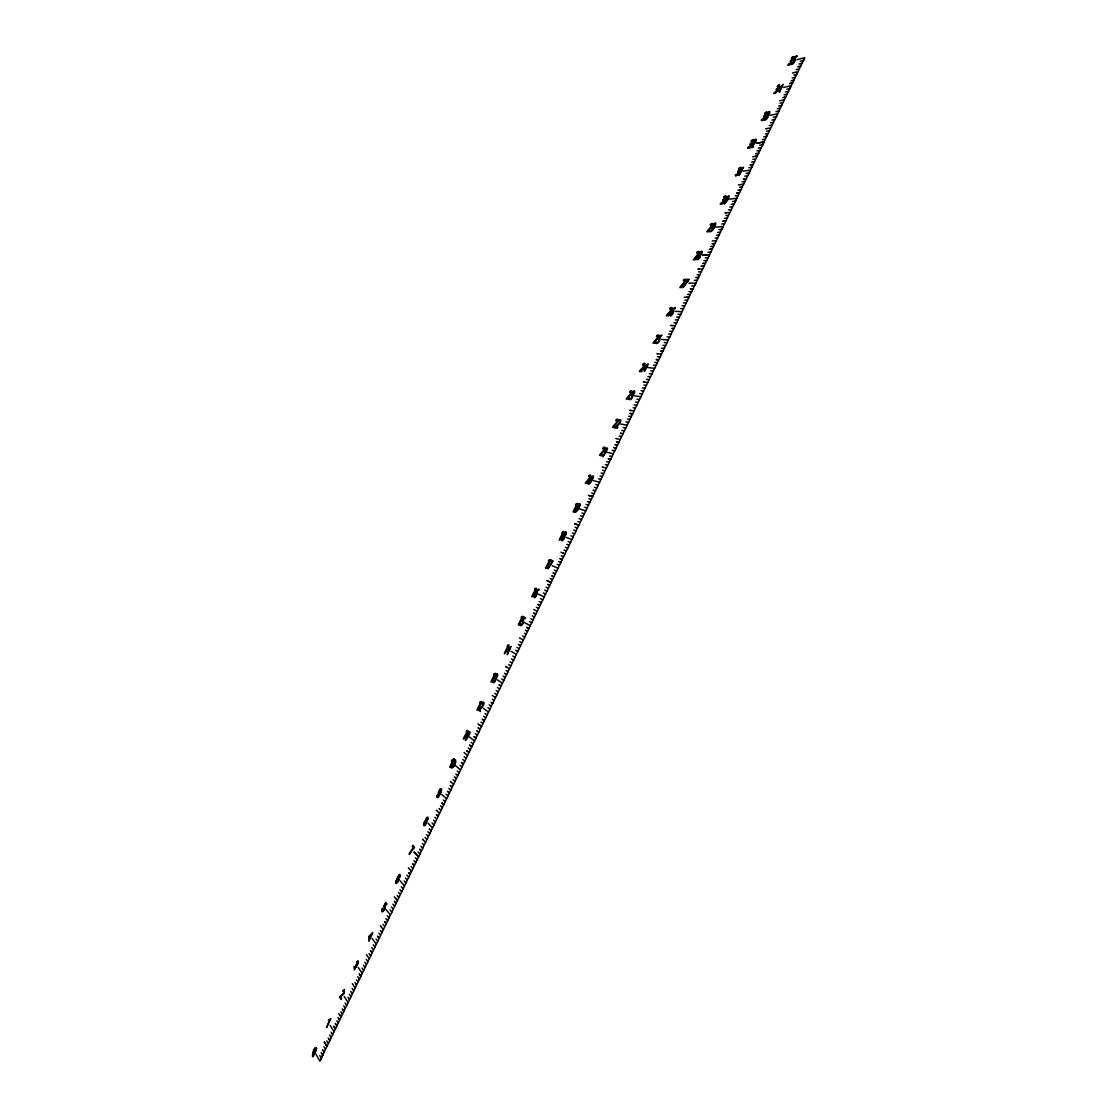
<?xml version="1.0" encoding="UTF-8"?>
<svg xmlns="http://www.w3.org/2000/svg" width="1117" height="1117" viewBox="0 0 1117 1117"><rect width="100%" height="100%" fill="white"/><g stroke="black" fill="none" stroke-linecap="round" stroke-linejoin="round"><path stroke-width="1.5" d="M698.209 252.861L697.999 252.456A3.156 1.187 -58.9 0 0 696.785 253.126L697.036 252.219A4.035 1.508 -58.9 0 1 698.474 251.465A2.918 1.089 -58.9 0 1 699.116 252.037M314.966 1049.198A13.558 4.873 -70.7 0 0 313.5 1052.158L312.872 1055.342L314.184 1054.113A14.367 5.11 -70.6 0 0 315.539 1051.334L316.167 1048.123L314.966 1049.198M316.795 1048.737C313.374 1041.728 309.451 1069.681 316.293 1049.058M642.82 364.854L643.085 363.933A4.007 1.536 -60.5 0 1 644.453 363.318A2.89 1.103 -60.5 0 1 645.026 364.03A2.82 1.075 -60.5 0 1 644.439 365.776A4.482 1.717 -60.5 0 1 643.099 367.87A14.926 5.697 -60.5 0 1 641.284 369.853L640.627 370.523L642.149 370.704L641.633 371.752L639.343 371.5L640.697 369.713A21.6 8.196 -60.4 0 0 642.568 367.702A3.798 1.452 -60.5 0 0 643.811 365.845A1.899 0.726 -60.5 0 0 644.16 364.77L643.909 364.296A3.128 1.201 -60.5 0 0 642.82 364.868M602.929 448.629L603.208 447.68A3.993 1.55 -61.8 0 1 604.52 447.177A2.876 1.117 -61.8 0 1 605.051 448.001M751.42 140.602L751.155 141.468A3.156 1.145 -57.4 0 1 752.16 140.84L752.383 140.868M495.864 675.24L496.185 674.249A4.133 1.62 -65.4 0 1 497.233 674.179M565.384 534.401L565.537 533.046L564.42 534.01M699.982 253.489L701.35 252.219M538.548 590.404L539.008 589.441M674.905 308.599L675.366 307.636M334.095 1031.647L330.115 1025.336M722.573 200.418L723.006 199.524M776.189 89.667L776.622 88.774M750.066 144.288L750.484 143.395M763.637 116.671L764.07 115.777M790.291 61.309L790.71 60.43M737.597 171.976L738.03 171.083M454.102 758.736L449.969 767.281L452.832 760.328A7.33 2.82 -66.6 0 1 451.519 760.956L451.994 759.979A5.864 2.262 -66.6 0 0 453.879 758.597M328.859 1019.626L328.37 1020.659A7.665 2.765 -70.2 0 0 329.557 1020.324L326.555 1027.542L330.758 1018.872M710.133 231.708L710.594 230.744M574.724 512.103L575.185 511.125M494.649 678.326L495.096 677.419M631.412 395.544L631.845 394.65M766.402 116.224L766.834 115.33M323.455 1053.68L319.853 1061.15L316.083 1054.35M668.315 340.071L661.683 339.442M682.026 311.685L675.282 311.308M694.956 284.975L709.323 255.221M708.625 256.659L722.978 226.946M722.294 228.385L723.188 226.556M735.07 201.954L750.163 170.678M748.697 173.749L763.777 142.515M762.311 145.573L777.376 114.381M775.91 117.439L790.962 86.274M789.496 89.332L791.241 85.716M803.053 61.281L804.798 57.665L796.938 59.676M320.132 1060.55L695.64 283.523M736.536 198.882L723.174 226.556L715.983 227.114M804.505 58.224L791.227 85.716L783.492 87.489M439.623 794.131L437.78 796.672M727.893 199.622L724.542 204.02A2.653 0.977 -58.1 0 1 723.998 203.001A7.288 2.695 -58.1 0 1 725.17 199.999L728.535 195.67A2.639 0.977 -58.1 0 1 729.024 196.662A7.344 2.709 -58.1 0 1 727.865 199.622M589.818 479.738L593.029 475.814A2.583 1.005 -62.2 0 1 593.35 477.168A7.205 2.806 -62.2 0 1 592.136 480.254L588.91 484.275A2.611 1.019 -62.3 0 1 588.617 482.879M563.415 538.645L562.172 539.72L562.326 538.143A1.997 0.782 -63.2 0 1 563.652 536.607M671.219 312.844L672.602 311.448M535.099 594.132L536.369 592.959M793.07 60.346L795.234 56.381L797.315 55.85L794.159 59.215M658.15 339.107L660.301 335.198L662.074 335.295L659.156 338.172M522.016 620.829L524.152 616.961L525.618 617.715L525.102 618.776L523.985 618.19L522.938 620.075M355.862 965.256L356.351 964.376M384.234 905.817L385.463 903.723L386.44 904.938L386.943 903.904L385.7 902.368L383.522 906.976A2.206 0.824 -68.9 0 1 384.471 908.051A2.206 0.824 -68.9 0 1 382.838 910.802A2.206 0.824 -68.9 0 1 382.642 908.47M790.948 64.283L791.548 63.32M656.042 343.017L656.628 342.095M519.922 624.71L520.494 623.817M787.946 64.968L788.574 63.962M773.858 93.297L774.486 92.306M761.305 120.287L761.934 119.296M764.07 119.854L764.698 118.863M747.734 147.891L748.362 146.899M735.279 175.564L735.908 174.587M720.256 203.978L720.884 203.015M629.765 398.071L629.15 399.006A4.342 1.675 -60.9 0 0 629.834 399.607A3.156 1.229 -60.9 0 0 632.417 397.457M492.457 681.635L493.058 680.728M781.3 86.707L782.095 85.604L780.211 89.472L778.982 89.751L781.272 86.749M646.506 365.678L647.064 364.938L645.151 368.833L644.104 368.722M714 226.946L713.023 227.728M578.397 507.788L577.726 508.375M644.118 368.708L646.059 366.264M614.308 425.772L613.68 426.401L615.132 426.708L614.629 427.755L612.409 427.336L613.75 425.577A21.544 8.252 -61.3 0 0 615.593 423.608A3.798 1.466 -61.4 0 0 616.835 421.793A1.885 0.726 -61.4 0 0 617.184 420.704L616.947 420.174A3.114 1.201 -61.4 0 0 615.886 420.704L616.165 419.755A3.993 1.55 -61.4 0 1 617.492 419.21A2.876 1.117 -61.4 0 1 618.036 419.992M600.709 454.382L601.337 453.753A14.884 5.753 -61.7 0 0 603.11 451.854A4.468 1.731 -61.8 0 0 604.465 449.774A2.806 1.089 -61.8 0 0 605.009 448.043M600.792 453.53L599.452 455.275L601.63 455.792L602.133 454.731L600.695 454.396M341.76 994.884L343.938 992.818L344.19 990.653L342.64 991.1L344.343 989.508L344.176 993.376L341.104 996.238A4.538 1.648 -70.1 0 0 340.517 996.727L341.676 998.542L341.16 999.589L339.624 997.174A2.262 0.824 -70 0 1 340.015 996.476A8.35 3.044 -70.1 0 1 341.732 994.982M748.823 147.221A3.602 1.299 -57.4 0 0 749.004 147.207L750.847 144.582A2.443 0.88 -57.5 0 0 750.345 144.247M800.289 61.267L803.43 60.458M798.934 64.06L802.076 63.264M800.721 66.071L798.571 66.601M797.775 66.811L798.753 66.573M796.226 69.659L798.18 69.156M794.927 72.423L792.539 73.01M798.013 71.683L794.578 72.535M793.922 75.16L796.644 74.518M721.54 203.378L723.327 200.781A2.429 0.894 -58.2 0 0 722.853 200.404M792.176 78.05L795.304 77.296M791.018 80.801L793.936 80.131M786.759 89.234L789.873 88.522M785.419 92.041L788.518 91.329M787.164 94.135L784.064 94.833M784.637 97.207L782.724 97.612M784.427 97.277L785.782 96.984M779.722 100.781L783.757 99.902M780.015 103.211L782.696 102.652M780.364 105.682L781.732 105.375M778.647 106.045L780.378 105.654M777.292 108.838L779.205 108.419M778.814 108.531L780.35 108.223M775.938 111.644L779.01 111.002M770.018 115.344L777.655 113.808M773.229 117.243L776.287 116.629M771.875 120.05L774.933 119.435M773.187 122.325L770.521 122.856M772.196 125.09L769.18 125.621M767.854 128.427L765.536 128.874M767.84 128.455L769.836 128.092M766.457 131.261L768.733 130.829M768.719 130.857L769.487 130.717M767.184 133.663L767.938 133.565M767.365 133.663L765.285 134.026M766.583 136.344L765.62 136.539M763.749 136.874L766.011 136.442M762.394 139.667L765.41 139.136M759.686 145.28L762.702 144.763M758.317 148.086L761.333 147.57M758.471 150.627L759.588 150.446M756.963 150.893L758.638 150.627M758.597 153.238L755.609 153.699M756.558 153.532L755.623 153.671M752.663 156.757L756.251 156.198M755.93 156.226L757.256 156.017M752.9 159.312L754.561 159.061M751.546 162.119L754.534 161.658M750.177 164.925L750.931 164.799M750.373 164.911L753.151 164.506M748.823 167.745L751.811 167.299M743.042 171.166L750.442 170.105M746.114 173.358L749.088 172.926M744.746 176.165L747.72 175.746M746.17 178.594L744.508 178.804M744.145 178.86L743.405 178.943L744.676 178.818M744.983 181.415L742.051 181.764M742.33 184.375L739.747 184.71M739.761 184.682L738.477 184.864M743.629 184.207L741.995 184.431M741.157 187.153L739.496 187.391M742.26 187.056L740.962 187.209M739.426 190.016L740.711 189.904M737.96 190.225L739.608 190.03M737.15 192.962L739.524 192.696M736.606 193.032L737.346 192.92M735.237 195.838L738.183 195.489M729.527 199.119L736.815 198.309M732.529 201.465L735.447 201.13M731.16 204.285L734.092 203.964M729.806 207.092L731.97 206.882M731.342 209.633L730.253 209.731M728.466 209.884L730.448 209.689M726.804 212.747L729.01 212.537M725.868 212.802L724.919 212.914M725.547 212.858L726.497 212.747M727.712 215.33L725.91 215.525M724.361 218.346L727.265 218.08M723.006 221.166L723.914 221.068M725.882 220.929L723.188 221.152M721.638 223.972L724.528 223.721M718.915 229.613L721.805 229.376M717.561 232.434L720.437 232.196M719.069 235.031L716.556 235.226M717.686 237.879L715.201 238.005M712.269 240.951L716.011 240.727M712.478 243.646L714.252 243.548M713.358 243.632L712.115 243.701M714.238 243.576L714.964 243.534M710.943 246.48L711.641 246.466M711.292 246.452L713.609 246.34M709.393 249.328L710.984 249.231M710.272 249.286L712.227 249.189M708.024 252.149L710.873 251.995M705.302 257.79L708.136 257.65M703.933 260.61L706.768 260.484M705.204 263.347L703.64 263.375M702.579 263.43L703.794 263.389M704.017 266.167L703.305 266.195M703.501 266.153L701.211 266.251M701.225 266.223L702.104 266.195M698.656 269.099L702.663 268.974M697.748 269.127L698.977 269.071M698.488 271.892L700.415 271.822M697.12 274.712L698.683 274.684M698.865 274.684L699.926 274.642M739.915 168.569L739.733 168.527A3.156 1.145 -57.8 0 0 738.686 169.142L738.965 168.262A4.189 1.536 -57.8 0 1 740.292 167.564M696.966 277.519L698.027 277.477M697.846 277.505L698.544 277.491M695.765 277.505L697.162 277.491M694.397 280.353L697.19 280.297M688.868 283.215L695.821 283.132M691.66 286.008L694.453 285.966M691.535 291.635L690.306 291.663M688.938 291.649L690.501 291.635M688.435 294.483L689.999 294.469M688.617 294.455L687.583 294.441M688.966 297.331L684.149 297.248M686.536 297.304L687.737 297.317M684.847 300.124L687.597 300.166M683.478 302.944L685.698 302.986M684.344 305.793L682.124 305.751M680.742 308.599L683.492 308.641M714.712 224.168L714.936 224.768A3.993 1.48 -58.5 0 1 714.294 226.416M678.005 314.254L680.756 314.31M676.651 317.088L679.387 317.144M677.67 319.979L675.282 319.909M675.771 322.813L676.623 322.855M673.928 322.701L675.282 322.771M671.108 325.466L672.294 325.522M671.987 325.536L674.961 325.675M670.521 325.438L671.401 325.508M671.848 328.426L672.699 328.468M672.546 328.426L673.886 328.524M669.809 331.218L672.518 331.372M668.455 334.025L670.633 334.178M667.072 336.873L669.781 337.013M664.336 342.542L667.044 342.696M662.967 345.376L665.662 345.53M664.294 348.378L661.599 348.197M684.428 280.227L684.749 280.562A1.899 0.712 -59.3 0 1 684.386 281.707A3.826 1.438 -59.3 0 1 683.143 283.55A21.74 8.098 -59.2 0 1 681.244 285.673L679.862 287.53L682.278 287.516L682.78 286.483L681.188 286.483L681.845 285.77A15.01 5.627 -59.2 0 0 683.716 283.704M662.912 351.241L661.892 351.171M662.074 351.157L660.245 351.003M657.731 353.768L661.236 354.061M658.039 353.768L656.88 353.67M657.508 356.672L659.17 356.812M659.156 356.84L660.161 356.923M658.458 359.744L656.14 359.506L657.117 359.618M657.41 362.62L654.771 362.327M724.877 197.039L724.724 196.997A3.128 1.159 -58.2 0 0 723.676 197.569L723.942 196.69A4.161 1.536 -58.2 0 1 725.254 196.034M653.403 365.161L656.042 365.454M648.083 367.591L654.66 368.303M650.666 370.83L653.291 371.137M649.298 373.664L651.923 373.986M647.916 376.527L650.555 376.806M670.842 308.487L671.149 308.85A1.899 0.726 -59.7 0 1 670.786 310.009A3.812 1.452 -59.7 0 1 669.558 311.838A21.684 8.14 -59.6 0 1 667.659 313.933L666.29 315.762L668.664 315.846L669.167 314.799L667.589 314.757L668.259 314.059A14.982 5.641 -59.6 0 0 670.102 312.02A4.496 1.703 -59.7 0 0 671.471 309.884A2.834 1.075 -59.7 0 0 671.987 308.222M647.846 379.515L648.837 379.64M646.561 379.333L647.86 379.487M644.355 382.07L643.224 381.93M644.062 382.07L647.79 382.517M643.978 385.03L645.752 385.281M642.429 387.864L645.054 388.185M641.074 390.671L643.169 390.992M639.706 393.519L642.289 393.91M634.442 395.795L640.921 396.744M636.955 399.188L639.538 399.593M635.587 402.022L638.17 402.441M636.802 405.262L634.205 404.899M657.564 335.896L657.871 336.273A1.899 0.726 -60.1 0 1 657.508 337.432A3.812 1.452 -60.1 0 1 656.279 339.247A21.642 8.168 -60 0 1 654.394 341.313L653.04 343.142L655.372 343.31L655.874 342.263L654.325 342.151L654.981 341.467A14.954 5.669 -60 0 0 656.824 339.456A4.482 1.717 -60.1 0 0 658.178 337.334A2.82 1.075 -60.1 0 0 658.709 335.659A2.89 1.103 -60.1 0 0 658.15 334.96A4.007 1.536 -60.1 0 0 656.782 335.561L656.517 336.482A3.128 1.201 -60.1 0 1 657.592 335.854M635.419 408.11L633.171 407.747M630.658 410.414L633.744 410.944M630.644 410.442L629.541 410.218M630.1 413.374L632.655 413.835M630.253 413.43L631.524 413.653M630.17 416.459L631.3 416.655M628.731 416.222L630.63 416.571M629.904 419.531L627.363 419.057M625.981 421.905L628.522 422.394M620.801 424.041L627.154 425.242M623.244 427.574L625.771 428.09M621.862 430.422L624.389 430.939M622.853 433.759L622.225 433.605M620.493 433.256L621.275 433.424M620.48 433.284L622.378 433.661M621.178 436.524L620.368 436.384M619.111 436.105L620.382 436.356M620.256 439.498L615.844 438.562M616.375 441.787L618.092 442.178M616.668 441.885L617.45 442.053M618.106 442.15L618.888 442.346M614.992 444.636L616.249 444.901M616.081 444.901L617.352 445.138M615.341 447.847L613.624 447.47L616.123 448.057M633.465 392.193L632.753 394.427A2.248 0.866 -60.9 0 1 632.096 394.692M612.242 450.319L614.741 450.905M607.131 452.315L613.373 453.767M609.505 456.001L611.99 456.616M610.622 459.436L608.123 458.85L610.608 459.464M608.751 462.215L606.74 461.726M607.369 465.063L605.372 464.546M605.931 467.869L602.133 466.92M605.637 467.828L606.461 468.037M602.622 470.229L604.311 470.69M601.239 473.077L602.328 473.357M602.161 473.343L603.557 473.706M600.024 475.968L602.328 476.61M768.747 112.775L768.51 112.761A3.183 1.145 -57.1 0 0 767.491 113.403L767.756 112.538A4.231 1.522 -57.1 0 1 769.124 111.784M598.489 478.774L600.946 479.458M593.434 480.617L599.564 482.321M595.738 484.471L598.181 485.183M594.37 487.319L596.799 488.031M593.741 490.391L594.803 490.712M592.987 490.168L593.881 490.461M593.741 493.63L591.605 493.016M589.204 495.557L592.666 496.59L588.408 495.334M588.854 498.713L590.823 499.299M792.637 57.833L792.442 57.833A3.197 1.117 -56.5 0 0 791.353 58.531L791.618 57.679A4.245 1.494 -56.5 0 1 793 56.855M587.472 501.561L589.287 502.119M589.134 502.105L589.902 502.301M586.104 504.409L588.505 505.191M584.722 507.272L587.123 508.053M579.737 508.975L585.741 510.916M581.971 512.968L584.359 513.778M580.589 515.817L582.976 516.64M581.44 519.447L579.192 518.707M603.934 448.14L604.213 448.643A1.885 0.74 -61.8 0 1 603.836 449.774A3.798 1.466 -61.8 0 1 602.622 451.561M579.905 522.267L577.838 521.527M578.843 525.199L574.655 523.761L578.829 525.227M575.073 527.238L577.447 528.09M573.691 530.086L576.079 530.924M572.309 532.935L574.683 533.814M570.941 535.797L573.3 536.677M566.012 537.347L571.904 539.539M568.176 541.508L570.522 542.415M566.794 544.356L569.139 545.278M567.771 548.112L565.397 547.246M589.706 476.01L589.958 476.596A1.885 0.74 -62.2 0 1 589.594 477.685A3.784 1.48 -62.2 0 1 588.38 479.458A21.516 8.294 -62.1 0 1 586.565 481.371L585.238 483.116L587.374 483.717L587.877 482.67L586.467 482.279L587.109 481.636A14.856 5.753 -62.2 0 0 588.868 479.765A4.468 1.731 -62.2 0 0 590.209 477.699A2.806 1.089 -62.2 0 0 590.767 475.954A2.876 1.117 -62.2 0 0 590.279 475.088A3.993 1.55 -62.3 0 0 588.994 475.507L588.715 476.484A3.114 1.215 -62.3 0 1 589.636 475.982M566.375 551.002L564.029 550.067M563.708 553.334L560.902 552.245M563.429 553.264L564.979 553.878M561.279 555.791L563.596 556.741M558.514 561.502L560.832 562.479M557.132 564.364L559.435 565.342M552.273 565.774L558.053 568.218M554.367 570.075L556.671 571.08M555.303 573.929L552.985 572.937L555.289 573.956M552.468 576.163L553.46 576.637M551.589 575.827L552.594 576.26M552.51 579.695L551.798 579.346M550.22 578.648L551.784 579.374M547.121 580.756L551.142 582.529L547.107 580.784M547.595 584.442L549.159 585.168M546.073 587.235L547.358 587.821M547.204 587.779L548.363 588.268M546.967 591.172L544.691 590.097M543.309 592.959L545.571 594.049M579.206 504.8L579.332 505.596A3.937 1.536 -62.7 0 1 578.648 507.313M538.52 594.216L544.188 596.911M540.544 598.684L542.792 599.787M539.162 601.546L541.41 602.663M540.028 605.512L539.036 605.023M538.897 604.953L537.78 604.409L539.162 605.121M538.631 608.402L536.383 607.271M533.8 609.533L537.249 611.278M535.434 613.945L533.605 613.024L535.713 614.085M532.237 615.858L534.485 617.003M530.854 618.72L532.935 619.837M529.472 621.597L531.692 622.783M524.753 622.714L530.296 625.66M528.913 628.508L526.693 627.321L528.899 628.536M525.311 630.183L527.517 631.412M526.135 634.261L524.473 633.353M524.599 637.081L522.547 635.922M523.342 640.041L519.503 637.877M520.983 642.373L519.768 641.661M518.386 644.523L519.754 645.291M519.6 645.249L520.578 645.766M516.989 647.399L519.168 648.67M515.607 650.262L517.785 651.546M510.958 651.239L516.389 654.436M512.829 656L514.993 657.313M511.446 658.876L513.611 660.189M510.05 661.767L511.265 662.507M510.818 665.955L508.654 664.643M506.825 667.24L505.652 666.528L508.961 668.511M506.169 670.521L508.04 671.708M504.507 673.23L505.442 673.816M505.163 673.677L506.657 674.57M503.907 676.637L505.247 677.474M503.125 676.092L504.06 676.693M501.728 678.968L503.865 680.365M497.163 679.792L502.468 683.241M497.568 687.597L499.676 689.007M498.294 691.87L496.171 690.488M496.897 694.774L494.789 693.336M495.04 697.315L492.276 695.458M494.789 697.19L495.501 697.664M492.276 699.27L494.105 700.554M491.927 702.858L492.723 703.403M491.005 702.258L492.569 703.347M490.265 705.595L491.312 706.321M489.232 704.841L490.405 705.651M487.836 707.717L489.916 709.211M483.326 708.387L488.52 712.087M485.057 713.47L487.124 714.978M483.675 716.346L485.727 717.868M484.345 720.73L483.438 720.06M483.186 719.879L482.279 719.222L483.549 720.186M482.949 723.648L480.882 722.099M477.95 723.844L481.553 726.525M479.053 724.696L481.092 726.19M478.355 728.047L480.156 729.415M478.984 728.549L478.104 727.851M476.708 730.741L477.741 731.509M477.601 731.44L478.774 732.277M475.325 733.618L477.364 735.195M496.646 675.087L495.906 677.447A2.262 0.88 -65.4 0 1 495.292 677.558M469.489 737.025L474.571 740.976M471.151 742.26L473.161 743.866M469.754 745.137L471.779 746.728M469.74 745.165L471.765 746.756M470.383 749.619L468.986 748.516M382.74 908.498L382.391 908.219A3.142 1.173 -68.9 0 0 381.832 911.235A3.142 1.173 -68.9 0 0 383.131 911.444A3.267 1.229 -68.9 0 0 385.128 907.59A3.267 1.229 -68.9 0 0 384.318 905.454M468.358 748.013L469.098 748.641M468.847 752.439L466.962 750.931M466.976 750.903L467.841 751.601M467.576 755.441L464.072 752.565M464.183 756.67L465.677 757.912M462.787 759.546L464.798 761.194M463.387 764.112L461.391 762.422M461.88 762.869L462.885 763.693M460.009 765.313L461.991 767.002M455.638 765.69L460.581 769.906M457.216 771.079L459.185 772.796M455.82 773.969L457.788 775.687M456.267 778.479L455.164 777.488M482.977 703.333L483.158 704.003A1.913 0.74 -65.9 0 1 482.753 705.218A3.84 1.494 -65.9 0 1 481.581 706.921M454.41 776.873L455.275 777.627M453.027 779.736L454.996 781.481M453.586 784.371L450.374 781.509M450.249 785.502L451.938 787.052M450.472 785.754L451.212 786.396M448.852 788.393L450.807 790.138M448.294 792.079L449.397 793.07M447.456 791.283L448.42 792.148M399.649 875.407L399.816 876.063A2.346 0.894 -68.4 0 1 399.467 877.306L400.207 876.608A2.457 0.922 -68.4 0 0 400.347 875.058L399.9 874.429A2.806 1.061 -68.4 0 0 399.327 874.527L395.6 882.179A2.904 1.103 -68.5 0 0 395.641 882.863L395.865 883.324A2.932 1.103 -68.5 0 0 397.163 882.891A3.742 1.41 -68.5 0 0 398.099 881.355L398.587 880.182A2.89 1.089 -68.5 0 0 398.811 879.386M446.06 794.159L447.987 795.96M441.76 794.396L446.591 798.864M443.267 799.94L445.194 801.755M442.402 807.521L440.461 805.748M439.916 809.392L440.629 810.104M439.079 808.61L439.903 809.42M437.292 811.124L439.386 813.12M437.082 810.914L436.244 810.118M436.384 814.53L437.347 815.438M437.236 815.298L438.185 816.248M434.89 817.281L436.202 818.538M435.155 821.791L433.494 820.171M432.097 823.061L433.982 824.946M427.867 823.131L432.586 827.851M431.19 830.727L429.305 828.842L431.176 830.755M437.473 796.603L437.669 794.829L436.859 795.807A2.36 0.908 -67.3 0 0 436.803 797.049L437.208 797.58A2.974 1.145 -67.3 0 0 438.339 797.035L438.604 796.714A4.538 1.745 -67.2 0 0 439.051 796.086L439.903 794.578A14.912 5.697 -67.2 0 0 440.461 793.419L441.243 791.534A3.602 1.382 -67.2 0 0 441.452 790.836A3.058 1.173 -67.2 0 0 441.313 788.77L441.103 788.658A2.723 1.047 -67.2 0 0 440.587 788.77A3.058 1.173 -67.2 0 0 440.238 789.021M427.909 831.732L429.78 833.659M428.034 836.172L426.485 834.65M426.973 839.467L425.102 837.513M423.12 839.802L425.563 842.372M422.491 839.202L423.301 840.04M422.408 843.447L423.58 844.661M422.072 847.412L422.771 848.138M420.914 846.197L422.296 847.677M421.36 851.084L419.503 849.115L420.09 849.702M418.107 851.978L419.95 853.988M413.583 847.761L412.257 846.351L412.745 845.318L414.519 847.189L414.114 848.026A14.926 5.711 -68.2 0 0 410.651 852.355M418.568 856.851L413.946 851.908L418.554 856.893M415.315 857.772L417.144 859.797M413.918 860.662L415.747 862.701M414.351 865.577L413.206 864.307M412.508 863.595L413.304 864.474M412.927 868.509L411.112 866.457M410.93 870.715L411.531 871.414M409.534 869.152L411.126 870.967M408.347 867.825L409.52 869.18M408.99 873.005L409.66 873.801M408.529 872.531L409.213 873.299M406.923 875.142L408.738 877.208M407.314 880.14L405.513 878.046M404.117 880.95L405.904 883.044M400.026 880.727L404.508 885.963M401.31 886.744L403.097 888.867M399.914 889.635L401.687 891.771M398.504 892.567L399.509 893.726M397.219 895.569L398.001 896.504M397.764 896.267L398.546 897.188M397.47 900.511L394.371 896.742M395.907 898.627L396.493 899.325M394.301 901.237L395.278 902.466M395.195 902.313L396.06 903.416M392.905 904.142L393.784 905.217M393.659 905.105L394.441 906.055M391.508 907.046L393.254 909.238M390.098 909.95L391.844 912.156M386.077 909.573L390.433 915.06M387.292 915.745L389.023 917.979M385.896 918.649L387.627 920.883M385.03 922.237L384.485 921.553L386.105 923.661M383.089 924.457L384.053 925.7M381.511 927.138L380.38 925.686M381.316 926.928L383.005 929.135M381.134 931.383L381.986 932.541M380.366 930.433L381.12 931.41M378.872 933.17L379.822 934.468M378.314 937.233L379.166 938.378M377.476 936.074L378.426 937.345M376.066 938.978L377.755 941.296M372.115 938.462L376.345 944.2M373.26 944.787L374.949 947.118M371.849 947.691L373.539 950.036M370.439 950.637L370.956 951.363M371.807 952.522L370.551 950.749M370.718 955.873L370.076 954.993M370.202 955.105L369.043 953.513M368.931 958.274L366.376 954.658M366.236 959.321L367.898 961.709M364.826 962.24L366.376 964.474M364.659 966.917L363.416 965.144M364.547 966.805L365.077 967.545M362.02 968.048L363.667 970.464M358.138 967.378L362.257 973.382M360.847 976.272L359.199 973.87L360.833 976.3M357.789 976.789L359.423 979.232M357.803 981.843L356.993 980.6M356.979 980.628L356.477 979.874M356.295 984.608L355.778 983.84M354.983 982.597L355.89 983.965M354.661 987.149L355.192 987.986M354.829 987.442L352.358 983.686M352.162 988.419L353.684 990.751M350.766 991.337L352.064 993.362M350.961 996.755L349.356 994.256M347.945 997.16L349.537 999.687M344.134 996.336L348.127 1002.605M345.125 1002.996L346.717 1005.523M356.141 965.451L354.829 969.011L354.284 966.498L354.312 969.989L358.068 963.72L357.957 960.69L356.435 962.1L357.929 962.044L356.951 964.571A2.429 0.894 -69.6 0 1 356.407 964.446M343.715 1005.9L345.307 1008.456M343.91 1011.346L343.003 1009.922M342.291 1008.846L343.087 1010.103M342.374 1014.138L340.908 1011.737M338.828 1013.566L339.68 1014.948M341.062 1017.224L339.498 1014.711M338.088 1017.559L338.954 1019.025M338.87 1018.83L339.554 1019.989M336.859 1020.826L338.046 1022.725M335.268 1023.395L335.854 1024.359M335.547 1023.898L336.817 1026.006M333.857 1026.314L335.421 1028.897L333.843 1026.341M724.933 197.095L724.039 199.063A2.276 0.838 -58.1 0 1 723.271 199.51M331.037 1032.15L332.573 1034.789M329.627 1035.068L331.163 1037.721M701.406 252.274L700.122 254.732A2.108 0.796 -58.8 0 1 699.898 253.531M329.766 1040.611L328.887 1039.131M328.203 1038.014L328.97 1039.313M327.839 1042.733L326.806 1040.904M323.986 1046.741L325.41 1049.254M323.316 1051.013L322.562 1049.687M323.986 1052.186L323.33 1050.985M321.165 1052.577L322.673 1055.286M319.755 1055.495L321.249 1058.218M752.467 140.937L751.546 142.878A2.304 0.838 -57.4 0 1 750.764 143.353M739.985 168.639L739.021 170.636A2.29 0.838 -57.7 0 1 738.295 171.055M768.845 112.859L767.91 114.786A2.318 0.838 -57 0 1 767.114 115.288M792.749 57.944L791.758 59.885A2.332 0.81 -56.5 0 1 791.004 60.36M602.622 451.603A21.544 8.294 -61.7 0 1 600.792 453.516M602.929 448.643A3.114 1.215 -61.8 0 1 603.892 448.099M591.577 480.156A8.056 3.142 -62.3 0 1 590.362 482.418C587.347 485.741 592.08 474.585 592.61 477.657A7.875 3.072 -62.3 0 1 591.563 480.156M588.575 482.893A7.149 2.806 -62.2 0 1 589.846 479.738M537.082 590.935A3.993 1.564 -64.1 0 0 535.825 592.624A2.583 1.019 -64.1 0 1 536.956 592.122M534.401 596.939A2.513 0.991 -64.1 0 1 535.141 594.188M534.54 596.911A2.052 0.796 -64.1 0 0 535.992 595.012A1.941 0.768 -64.1 0 0 536.495 592.75M537.095 590.809A3.965 1.564 -64.1 0 1 538.492 590.488M538.98 589.483A5.292 2.08 -64.1 0 0 537.095 590.027A6.157 2.416 -64.1 0 0 534.778 593.588L534.163 597.609A2.848 1.117 -64.1 0 0 535.252 597.204A3.574 1.41 -64.1 0 0 536.593 595.179A2.876 1.131 -64.1 0 0 537.095 591.884M522.979 623.328A2.904 1.145 -64.6 0 0 523.65 621.178A3.421 1.34 -64.6 0 0 523.161 620.172M523.049 623.384A3.365 1.326 -64.6 0 1 520.438 625.576A4.524 1.773 -64.5 0 1 519.908 624.738M522.463 623.202A2.025 0.796 -64.6 0 1 520.885 624.626M520.704 624.389A3.756 1.48 -64.5 0 1 520.55 624.082M522.421 621.024A2.443 0.963 -64.6 0 1 522.602 623.174M497.316 673.97A2.485 0.977 -65.4 0 1 497.372 676.316A2.485 0.977 -65.4 0 1 495.543 678.55M495.655 678.242A2.429 0.949 -65.5 0 1 495.236 680.825M495.32 680.951A3.169 1.243 -65.5 0 1 492.988 682.571A4.356 1.703 -65.5 0 1 492.443 681.649M493.058 680.784A3.546 1.382 -65.5 0 0 493.449 681.579A1.871 0.726 -65.5 0 0 494.831 680.532L495.138 679.22A2.416 0.935 -65.5 0 0 494.845 678.48M481.581 706.963A21.768 8.419 -65.7 0 1 479.863 708.611L478.579 710.244L480.408 711.543L480.31 709.072A15.052 5.836 -65.8 0 0 481.986 707.424A4.524 1.759 -65.9 0 0 483.298 705.413A2.848 1.103 -65.9 0 0 483.898 703.57A2.918 1.131 -65.9 0 0 483.535 702.439M482.726 703.277A3.156 1.229 -65.9 0 0 482.069 703.598L482.376 702.565A4.049 1.578 -65.9 0 1 483.549 702.398M330.576 1018.62A6.13 2.22 -70.2 0 1 328.901 1019.514M397.415 878.102A2.89 1.089 -68.5 0 1 398.797 877.892A2.625 0.991 -68.5 0 1 398.895 878.604A3.1 1.173 -68.5 0 1 398.797 879.344M397.54 878.088A4.789 1.815 -68.5 0 1 399.272 875.197M413.569 847.873A13.586 5.18 -68.2 0 0 409.059 854.17L409.38 854.505A12.315 4.705 -68.2 0 1 410.637 852.299M425.619 820.688A2.416 0.922 -67.6 0 1 427.043 817.407A2.416 0.922 -67.6 0 1 428.09 818.426A2.416 0.922 -67.6 0 1 426.457 821.498M426.54 821.344A2.848 1.089 -67.7 0 1 424.893 825.365A2.848 1.089 -67.7 0 1 423.65 824.081A2.848 1.089 -67.7 0 1 425.717 820.492M439.721 793.908A2.681 1.033 -67.2 0 1 438.506 794.41A2.974 1.145 -67.2 0 1 438.353 794.215A2.569 0.991 -67.2 0 1 438.241 793.559A2.988 1.145 -67.2 0 1 438.325 792.847A2.834 1.089 -67.2 0 1 438.534 792.037L439.651 789.733A2.904 1.117 -67.2 0 1 440.28 788.993M561.725 538.003A2.848 1.117 -63.2 0 1 563.457 536.02M561.795 540.544A2.834 1.117 -63.2 0 1 561.642 538.031M563.638 536.635A2.36 0.922 -63.2 0 1 563.54 538.562M564.28 534.163A2.08 0.81 -63.1 0 0 564.253 535.685A1.787 0.698 -63.1 0 0 565.397 534.415M563.499 535.965A2.416 0.949 -63.1 0 1 563.848 533.968M563.806 533.926A2.681 1.047 -63.1 0 1 565.942 532.125M565.914 532.181A2.792 1.103 -63.1 0 1 566.389 532.991A2.304 0.908 -63.1 0 1 565.9 534.526M565.928 534.54A2.485 0.977 -63.1 0 1 564.448 536.202M564.42 536.286A2.765 1.089 -63.2 0 1 564.071 538.645M564.099 538.687A2.96 1.159 -63.2 0 1 561.767 540.628M576.889 509.254A2.485 0.977 -62.7 0 0 577.978 508.738A4.566 1.787 -62.7 0 1 576.875 510.329A3.183 1.243 -62.7 0 1 575.576 511.153M577.782 506.518A2.066 0.81 -62.7 0 1 579.276 504.549M575.129 512.144A4.384 1.717 -62.7 0 0 577.056 511.014A6.646 2.597 -62.7 0 0 578.955 507.942A4.957 1.941 -62.7 0 0 580.058 505.093M579.667 503.907A2.695 1.061 -62.7 0 1 580.044 505.093M579.723 503.753A3.225 1.271 -62.7 0 0 577.14 506.434A2.792 1.089 -62.7 0 0 576.791 509.436M577.335 508.584A1.843 0.726 -62.7 0 1 577.74 506.546M614.308 425.759A14.884 5.725 -61.3 0 0 616.109 423.846A4.468 1.731 -61.4 0 0 617.45 421.751M617.994 420.034A2.806 1.089 -61.4 0 1 617.436 421.751M629.416 395.195A3.798 1.466 -60.9 0 0 630.658 393.407A1.885 0.726 -60.9 0 0 631.007 392.318L630.826 391.844A3.128 1.201 -60.9 0 0 629.695 392.36L629.946 391.425A4.007 1.55 -60.9 0 1 631.3 390.852M629.416 395.236A21.572 8.238 -60.8 0 1 627.559 397.205L626.204 399.006L628.466 399.341L628.969 398.294L627.475 398.071L628.131 397.401A14.898 5.711 -60.9 0 0 629.932 395.446A4.468 1.717 -60.9 0 0 631.287 393.352A2.82 1.089 -60.9 0 0 631.817 391.648A2.89 1.117 -60.9 0 0 631.287 390.88M634.149 391.034A2.471 0.963 -60.9 0 1 634.414 392.947A2.471 0.963 -60.9 0 1 632.473 395.404M634.065 391.243A4.105 1.592 -60.9 0 0 632.864 391.634L632.557 392.598A3.1 1.201 -60.9 0 1 633.339 392.193M632.585 395.125A2.416 0.935 -60.9 0 1 632.32 397.387M630.281 398.629A1.857 0.726 -60.9 0 0 631.817 397.289L632.068 396.102A2.402 0.922 -61 0 0 631.663 395.6M659.435 338.172A3.435 1.312 -60.1 0 1 660.063 338.842A2.918 1.117 -60.1 0 1 659.477 340.811A3.379 1.299 -60.1 0 1 656.726 343.533A4.538 1.731 -60.1 0 1 656.251 343.324M658.862 340.894A2.039 0.782 -60.1 0 1 657.145 342.612M658.639 339.135A2.443 0.935 -60.1 0 1 659.044 340.825M670.856 308.46A3.142 1.187 -59.7 0 0 669.767 309.13L670.018 308.208A4.021 1.522 -59.7 0 1 671.429 307.524A2.904 1.103 -59.7 0 1 672.029 308.166M673.258 309.535A4.021 1.536 -59.6 0 0 671.931 311.364A2.597 0.991 -59.7 0 1 673.216 310.554M671.275 312.886A2.527 0.963 -59.7 0 0 670.647 315.385A2.052 0.782 -59.7 0 0 672.336 313.263M673.272 309.423A3.993 1.522 -59.7 0 1 674.863 308.683M675.338 307.692A5.32 2.025 -59.7 0 0 673.202 308.781A6.185 2.36 -59.6 0 0 670.8 312.523L670.423 316.013A2.862 1.089 -59.7 0 0 671.666 315.301A3.602 1.368 -59.7 0 0 673.048 313.179A2.89 1.103 -59.7 0 0 673.342 310.317M672.727 311.224A1.955 0.74 -59.7 0 1 672.392 313.221M684.442 280.185A3.142 1.187 -59.3 0 0 683.353 280.884L683.59 279.976A4.035 1.522 -59.3 0 1 685.014 279.25A2.904 1.089 -59.3 0 1 685.643 279.864A2.834 1.075 -59.3 0 1 685.07 281.568A4.51 1.689 -59.3 0 1 683.702 283.69M698.223 252.847A1.913 0.712 -58.9 0 1 697.86 253.894M697.874 253.894A3.84 1.438 -58.9 0 1 696.617 255.751M696.617 255.779A21.795 8.07 -58.8 0 1 694.69 257.901L693.308 259.758L695.765 259.675L696.268 258.627L694.634 258.697L695.319 257.971A15.052 5.599 -58.9 0 0 697.19 255.877A4.524 1.689 -58.9 0 0 698.558 253.741A2.848 1.061 -58.9 0 0 699.074 252.093M697.259 257.566A2.876 1.089 -58.9 0 1 699.102 255.346A2.457 0.922 -58.8 0 1 699.368 253.531A2.723 1.019 -58.8 0 1 701.644 251.297A2.834 1.061 -58.8 0 1 702.244 251.828M697.148 257.622A2.876 1.075 -58.9 0 0 697.553 259.633A3.002 1.131 -58.9 0 0 700.08 257.301A2.792 1.047 -58.9 0 0 700.233 255.235A2.513 0.949 -58.8 0 0 701.839 253.266A2.332 0.88 -58.8 0 0 702.202 251.897M699.368 255.779A2.388 0.894 -58.9 0 1 699.41 257.399L697.957 258.823L697.957 257.469A2.025 0.754 -58.9 0 1 699.382 255.751M712.004 223.498A4.049 1.508 -58.5 0 0 710.552 224.28L710.314 225.173A3.169 1.173 -58.5 0 1 711.431 224.447L711.752 224.824A1.913 0.712 -58.5 0 1 711.403 225.913A3.854 1.424 -58.5 0 1 710.161 227.77A21.865 8.028 -58.5 0 1 708.22 229.948L706.824 231.833L709.323 231.652L709.826 230.619L708.178 230.73L708.848 230.004A15.107 5.571 -58.5 0 0 710.733 227.882A4.538 1.675 -58.5 0 0 712.115 225.732A2.848 1.061 -58.5 0 0 712.618 224.098A2.918 1.089 -58.5 0 0 711.99 223.526M712.409 228.622A2.527 0.949 -58.5 0 0 713.623 227.826A4.636 1.731 -58.5 0 1 712.492 229.502A3.225 1.201 -58.5 0 1 711.04 230.633M713.218 226.067A2.094 0.782 -58.4 0 1 714.782 223.931M710.607 231.596A4.454 1.662 -58.5 0 0 712.758 230.004A6.744 2.513 -58.5 0 0 714.712 226.835A5.027 1.871 -58.5 0 0 715.746 224.112A2.737 1.019 -58.5 0 0 715.173 223.274M715.243 223.135A3.281 1.215 -58.5 0 0 712.451 226.22A2.834 1.061 -58.5 0 0 712.311 228.803M712.883 227.924A1.871 0.698 -58.5 0 1 713.163 226.109M725.338 195.824A2.513 0.922 -58.1 0 1 725.743 197.416A2.513 0.922 -58.1 0 1 723.732 200.041M723.83 199.761A2.457 0.908 -58.2 0 1 723.662 201.8M723.788 201.828A3.197 1.173 -58.2 0 1 721.065 204.313A4.398 1.62 -58.2 0 1 720.493 204.271M740.376 167.368A2.527 0.922 -57.7 0 1 740.794 168.918A2.527 0.922 -57.7 0 1 738.784 171.557M738.882 171.292A2.457 0.908 -57.8 0 1 738.728 173.289A3.211 1.173 -57.8 0 1 736.103 175.858A4.412 1.62 -57.8 0 1 735.517 175.83M736.354 174.922A3.588 1.312 -57.8 0 0 736.536 174.908L738.379 172.311A2.443 0.894 -57.8 0 0 737.876 171.948M752.844 139.667A2.527 0.908 -57.4 0 1 753.277 141.175A2.527 0.908 -57.4 0 1 751.252 143.842M751.42 140.574A4.189 1.522 -57.4 0 1 752.76 139.862M751.35 143.576A2.471 0.894 -57.5 0 1 751.224 145.545M751.336 145.559A3.225 1.159 -57.5 0 1 748.572 148.156A4.426 1.606 -57.5 0 1 747.971 148.142M755.106 140.225A3.211 1.159 -57.4 0 0 753.947 141.063L754.184 140.184A4.119 1.494 -57.4 0 1 755.692 139.276A2.96 1.075 -57.4 0 1 756.404 139.723A2.89 1.047 -57.4 0 1 755.86 141.384A4.594 1.662 -57.4 0 1 754.464 143.548A15.317 5.515 -57.4 0 1 752.537 145.769L751.853 146.522L753.584 146.257L753.081 147.304L750.442 147.737L751.867 145.81A22.186 7.959 -57.4 0 0 753.863 143.562M755.469 140.602A1.941 0.698 -57.4 0 1 755.12 141.622A3.909 1.41 -57.4 0 1 753.849 143.535M766.43 112.035A2.541 0.908 -57.1 0 1 766.89 113.501A2.541 0.908 -57.1 0 1 764.838 116.182M766.346 112.231A4.217 1.508 -57.1 0 0 764.991 112.971L764.712 113.85A3.169 1.131 -57.1 0 1 765.731 113.208L765.089 115.288A2.304 0.824 -57.1 0 1 764.349 115.735M764.95 115.917A2.485 0.894 -57.1 0 1 764.824 117.857M764.95 117.871A3.239 1.159 -57.1 0 1 762.157 120.51M762.143 120.524A4.44 1.592 -57.1 0 1 761.557 120.538M762.366 119.589A3.616 1.299 -57.1 0 0 762.59 119.575L764.447 116.978A2.457 0.88 -57.1 0 0 763.93 116.615M769.208 111.574A2.541 0.922 -57 0 1 769.669 113.04A2.541 0.922 -57 0 1 767.616 115.749M767.728 115.47A2.485 0.894 -57.1 0 1 767.602 117.425M767.728 117.439A3.239 1.173 -57.1 0 1 764.922 120.078A4.468 1.606 -57.1 0 1 764.307 120.105M765.131 119.156A3.63 1.299 -57.1 0 0 765.354 119.142L767.225 116.489A2.457 0.88 -57.1 0 0 766.695 116.182M778.982 85.018A2.541 0.908 -56.8 0 1 779.471 86.442A2.541 0.908 -56.8 0 1 777.418 89.151M778.898 85.213A4.231 1.494 -56.8 0 0 777.53 85.995L777.264 86.861A3.183 1.131 -56.8 0 1 778.298 86.191L777.655 88.257A2.318 0.824 -56.8 0 1 776.901 88.718M777.516 88.885A2.485 0.88 -56.8 0 1 777.404 90.784M777.53 90.798A3.239 1.145 -56.8 0 1 774.723 93.493A4.468 1.578 -56.8 0 1 774.109 93.535M774.933 92.571A3.63 1.285 -56.8 0 0 775.156 92.543L777.013 89.946A2.457 0.88 -56.8 0 0 776.483 89.611M793.098 56.66A2.555 0.894 -56.5 0 1 793.587 58.042A2.555 0.894 -56.5 0 1 791.534 60.765M791.632 60.5A2.499 0.88 -56.5 0 1 791.534 62.384M791.66 62.384A3.267 1.145 -56.5 0 1 788.825 65.121A4.482 1.578 -56.5 0 1 788.197 65.191M789.007 64.214A3.644 1.285 -56.5 0 0 789.258 64.186L791.129 61.519A2.471 0.866 -56.5 0 0 790.585 61.253M794.466 59.131A3.546 1.243 -56.5 0 1 795.262 59.452A3.016 1.061 -56.5 0 1 794.746 61.281A3.491 1.229 -56.5 0 1 791.785 64.465A4.691 1.648 -56.4 0 1 791.241 64.465M791.981 63.529A3.896 1.368 -56.4 0 0 792.232 63.501A2.108 0.74 -56.5 0 0 794.047 61.561M793.628 60.192A2.527 0.894 -56.5 0 1 794.243 61.435M427.713 818.44C427.029 823.508 425.005 817.588 427.713 818.44M451.059 767.658C457.384 768.733 457.104 749.367 451.059 767.547M451.617 767.128L452.134 767.714L453.265 766.29A13.711 5.264 -66.7 0 0 454.605 763.539L455.205 760.803L453.753 761.989A12.915 5.013 -66.8 0 0 452.315 764.922L451.631 767.044M619.935 421.095L619.935 421.151A1.899 0.74 -61.3 0 1 619.558 422.282A3.812 1.48 -61.3 0 1 618.329 424.083A21.628 8.322 -61.2 0 1 616.486 426.066L615.132 427.853L617.366 428.272L617.869 427.225L616.389 426.945L617.045 426.289A14.94 5.767 -61.3 0 0 618.846 424.348A4.482 1.745 -61.3 0 0 620.2 422.254A2.82 1.103 -61.3 0 0 620.745 420.537A2.89 1.117 -61.3 0 0 620.228 419.727A4.007 1.564 -61.3 0 0 618.888 420.229L618.623 421.179A3.128 1.215 -61.4 0 1 619.628 420.62L619.935 421.151M724.751 202.666L725.98 201.995A8.196 3.016 -58.2 0 0 727.209 199.734A8.028 2.96 -58.1 0 0 728.214 197.416C727.781 195.196 725.059 200.99 724.765 202.596M741.604 168.402L741.311 169.295L742.4 168.444L739.021 175.453L743.601 167.201L741.604 168.402M605.875 448.727L605.554 449.69L606.531 449.062C595.933 468.833 612.437 443.184 605.875 448.727M576.177 504.088L575.855 505.052L576.805 504.479C566.165 524.138 582.655 498.922 576.177 504.088M534.987 588.799L534.652 589.79L535.574 589.273C524.836 608.891 541.34 584.191 534.987 588.799M548.754 560.399L548.419 561.376L549.355 560.846C538.645 580.477 555.163 555.596 548.754 560.399M562.368 532.209L562.033 533.172L562.982 532.614C552.301 552.273 568.804 527.224 562.368 532.209M507.579 645.403L507.23 646.408L508.137 645.933C497.372 665.495 513.82 641.2 507.579 645.403M521.541 616.863L521.206 617.855L522.114 617.366C511.363 636.955 527.852 612.451 521.541 616.863M466.697 730.769L466.348 731.789L467.213 731.398C456.462 750.819 472.686 727.209 466.697 730.769M468.665 732.04L468.302 733.059L469.182 732.668C458.389 752.16 474.669 728.479 468.665 732.04M480.282 701.895L479.933 702.914L480.813 702.481C470.048 721.959 486.356 698.111 480.282 701.895M494.245 673.83L493.896 674.836L494.789 674.389C484.01 693.922 500.402 669.823 494.245 673.83M506.992 650.653L506.587 651.476L507.9 652.244L507.286 654.702L511.293 646.408L506.992 650.653M368.931 936.479L368.875 941.394L372.785 932.472L368.931 936.479M643.49 368.805L643.099 369.615L644.691 369.783C642.54 375.535 648.223 365.217 648.139 363.821L643.49 368.805M778.27 90.03L777.893 90.826L779.75 90.407L779.345 92.418L783.268 84.32L778.27 90.03M551.17 560.189L550.653 561.251L552.147 561.851L547.847 568.762L553.194 561.013L551.17 560.189M686.843 279.362L686.327 280.409L688.114 280.395L683.073 287.544L689.259 279.334L686.843 279.362M509.575 648.782L508.375 651.281L507.509 650.778L510.287 647.329L509.617 648.684M371.891 934.133L370.034 937.973L369.224 936.884L371.891 934.133M792.581 82.909L789.482 83.621L792.567 82.937M764.056 141.943L756.558 143.213L764.042 141.971M709.504 254.83L702.453 255.123L709.49 254.858M693.085 288.8L690.32 288.8L693.071 288.828M561.488 559.282L559.896 558.64L562.214 559.603L561.488 559.282M501.086 686.103L498.95 684.721L501.072 686.131M475.982 738.058L473.929 736.494L475.968 738.086M443.812 804.631L441.871 802.83L443.798 804.659M326.932 1046.475L324.251 1041.826L326.918 1046.503M397.47 881.76A2.15 0.81 -68.5 0 0 398.015 878.493A2.15 0.81 -68.5 0 0 396.172 881.215A2.15 0.81 -68.5 0 0 397.47 881.76M425.214 824.43A1.997 0.768 -67.7 0 0 425.8 821.372A1.997 0.768 -67.7 0 0 424.027 823.829A1.997 0.768 -67.7 0 0 425.214 824.43M440.182 792.916A2.122 0.81 -67.2 0 0 440.796 789.691A2.122 0.81 -67.2 0 0 438.911 792.288A2.122 0.81 -67.2 0 0 440.182 792.916"/></g></svg>
